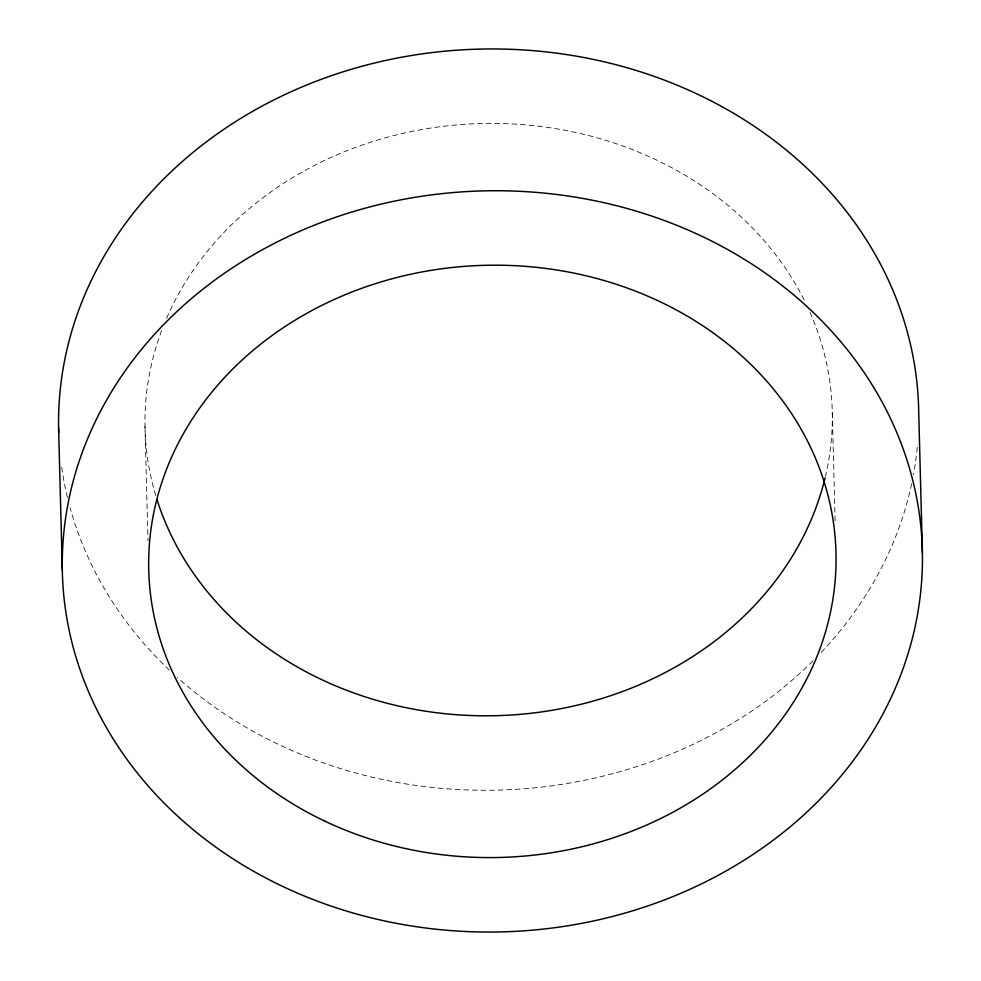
<?xml version="1.0" encoding="UTF-8"?>
<svg xmlns="http://www.w3.org/2000/svg" width="981" height="981" viewBox="0 0 981 981"><rect width="100%" height="100%" fill="white"/><g stroke="black" fill="none" stroke-linecap="round" stroke-linejoin="round"><path stroke-width="0.74" stroke-dasharray="4.91 3.68" d="M832.305 412.805L835.211 524.099M144.98 426.416L147.984 540.752M917.26 447.397A430.132 370.61 -1.5 0 1 913.458 474.645M911.68 483.658A430.132 370.61 -1.5 0 1 820.447 653.199M812.942 660.887A430.132 370.61 -1.5 0 1 177.414 677.528M169.419 670.146A430.132 370.61 -1.5 0 1 70.092 507.741M67.431 497.392A430.132 370.61 -1.5 0 1 61.3 464.344M810.024 312.461A343.73 296.164 -1.5 0 1 825.438 476.398M155.758 495.564A343.73 296.164 -1.5 0 1 162.601 328.108M166.647 318.187A343.73 296.164 -1.5 0 1 480.825 123.545A343.73 296.164 -1.5 0 1 804.837 301.375"/><path stroke-width="1.47" d="M922.398 552.867A430.132 370.61 -1.5 0 0 271.688 244.735A430.132 370.61 -1.5 0 0 282.982 886.566A430.132 370.61 -1.5 0 0 922.398 552.867L918.694 411.1A430.132 370.61 -1.5 0 0 479.513 49.111A430.132 370.61 -1.5 0 0 58.713 432.633M58.602 428.133L62.306 569.9M825.082 477.882A343.73 296.164 -1.5 0 1 499.121 715.59A343.73 296.164 -1.5 0 1 157.107 499.93M325.042 821.244A343.73 296.164 -1.5 0 0 836.02 554.584A343.73 296.164 -1.5 0 0 316.017 308.341A343.73 296.164 -1.5 0 0 325.042 821.244"/></g></svg>
